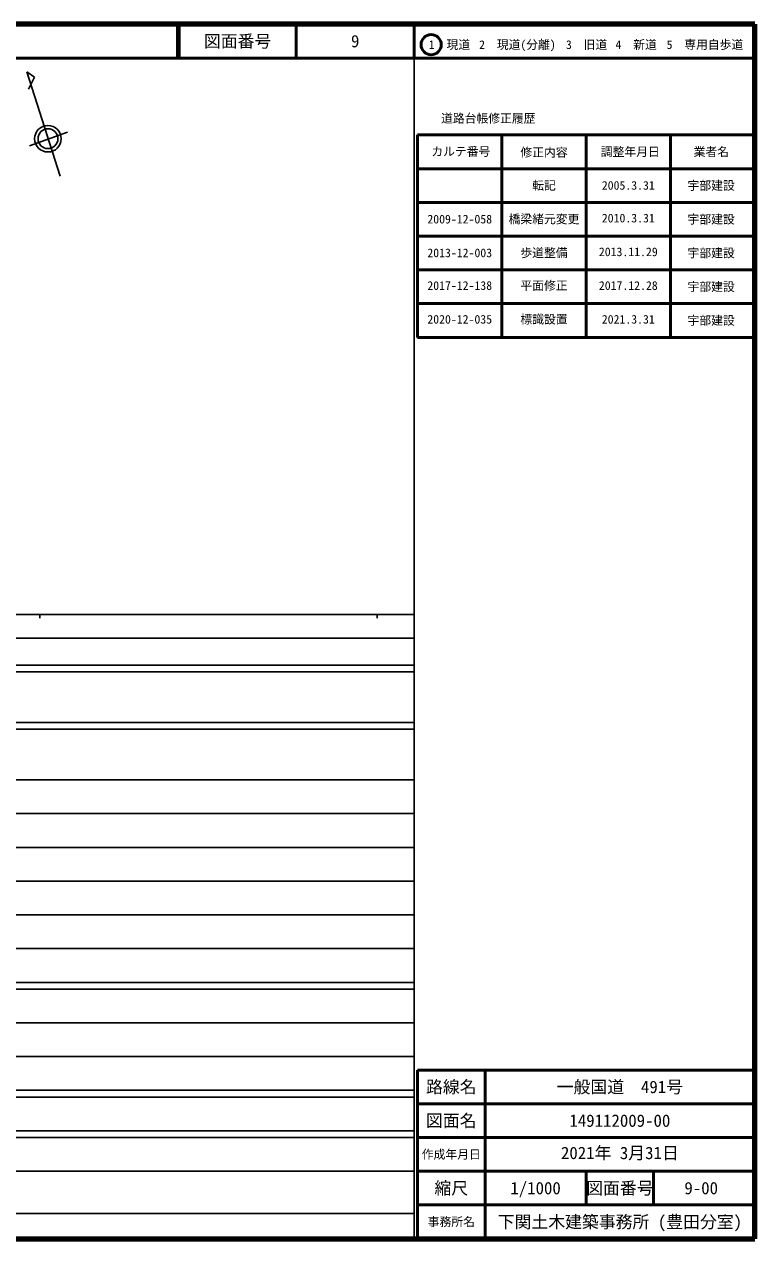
# Model space of a CAD drawing. Units: millimetres, scale not verified. Extents: x 40000 to 680000, y 20000 to 380000.
# Drawn here: x 463342 to 680000, y 20000 to 380000 of the extents above; entities that cross this region are included whole.
import ezdxf
from ezdxf.enums import TextEntityAlignment as Align

# ---------------------------------------------------------------- set-up
doc = ezdxf.new("R2010")
doc.units = ezdxf.units.MM
doc.header["$LTSCALE"] = 1000
for name, color, linetype, lineweight in [('M-BGD', 7, 'Continuous', 25), ('M-TTL', 2, 'Continuous', 140), ('M-TTL-BAND', 7, 'Continuous', 25), ('M-TTL-FRAM', 2, 'Continuous', 50), ('M-TTL-LINE', 7, 'Continuous', 50), ('M-TTL-TXT', 7, 'Continuous', 50)]:
    doc.layers.add(name, color=color, linetype=linetype, lineweight=lineweight)
doc.styles.add('ＭＳ ゴシック', font='')
doc.styles.get('ＭＳ ゴシック').set_extended_font_data('MS Gothic')

msp = doc.modelspace()

# ---------------------------------------------------------------- linework, layer by layer
at = {"layer": 'M-BGD'}
for p, q in [((464115, 365867), (466343, 364277)), ((474019, 334988), (464115, 365867)), ((466343, 364277), (464598, 360811)), ((464930, 343972), (476197, 348035))]:
    msp.add_line(p, q, dxfattribs=at)
for radius in [3940, 2947]:
    msp.add_circle((470361, 346087), radius, dxfattribs=at)
at = {"layer": 'M-TTL'}
for p, q in [((680000, 380000), (40000, 380000)), ((680000, 20000), (680000, 380000)), ((40000, 20000), (680000, 20000))]:
    msp.add_line(p, q, dxfattribs=at)
at = {"layer": 'M-TTL-BAND'}
for p, q in [((579000, 20000), (579000, 370000)), ((40000, 205000), (579000, 205000)), ((468000, 205000), (468000, 204000)), ((568000, 205000), (568000, 204000)), ((68000, 198000), (579000, 198000)), ((40000, 190000), (579000, 190000)), ((40000, 188000), (579000, 188000)), ((40000, 173000), (579000, 173000)), ((40000, 171000), (579000, 171000)), ((40000, 156000), (579000, 156000)), ((46000, 146000), (579000, 146000)), ((52000, 136000), (579000, 136000)), ((46000, 126000), (579000, 126000)), ((52000, 116000), (579000, 116000)), ((46000, 106000), (579000, 106000)), ((40000, 96000), (579000, 96000)), ((40000, 94000), (579000, 94000)), ((49000, 84000), (579000, 84000)), ((40000, 74000), (579000, 74000)), ((40000, 64000), (579000, 64000)), ((40000, 62000), (579000, 62000)), ((40000, 52000), (579000, 52000)), ((40000, 50000), (579000, 50000)), ((40000, 40000), (579000, 40000)), ((68000, 27500), (579000, 27500))]:
    msp.add_line(p, q, dxfattribs=at)
at = {"layer": 'M-TTL-FRAM'}
for p, q in [((580000, 347197), (580000, 287197)), ((580000, 347197), (680000, 347197)), ((580000, 287197), (680000, 287197)), ((680000, 70000), (580000, 70000)), ((580000, 70000), (580000, 20000))]:
    msp.add_line(p, q, dxfattribs=at)
at = {"layer": 'M-TTL-LINE'}
for p, q in [((508747, 380000), (508747, 370000)), ((509247, 380000), (509247, 370000)), ((543997, 380000), (543997, 370000)), ((579000, 380000), (579000, 370000)), ((40000, 370000), (680000, 370000)), ((605000, 347197), (605000, 287197)), ((630000, 347197), (630000, 287197)), ((655000, 347197), (655000, 287197)), ((580000, 337197), (680000, 337197)), ((580000, 327197), (680000, 327197)), ((580000, 317197), (680000, 317197)), ((580000, 307197), (680000, 307197)), ((580000, 297197), (680000, 297197)), ((600000, 70000), (600000, 20000)), ((680000, 60000), (580000, 60000)), ((680000, 50000), (580000, 50000)), ((680000, 40000), (580000, 40000)), ((630000, 40000), (630000, 30000)), ((650000, 40000), (650000, 30000)), ((680000, 30000), (580000, 30000))]:
    msp.add_line(p, q, dxfattribs=at)
at = {"layer": 'M-TTL-TXT'}
msp.add_circle((584031, 373958), 3000, dxfattribs=at)

# ---------------------------------------------------------------- texts
at = {"layer": 'M-TTL-TXT', "style": 'ＭＳ ゴシック'}
for s, height, p in [('図面番号', 3666, (526622, 375000)), ('9', 3666, (561497, 375000)), ('1\u3000現道', 2566, (589448, 373958)), ('2\u3000現道(分離)', 2566, (609619, 373958)), ('3\u3000旧道', 2566, (630121, 373958)), ('4\u3000新道', 2566, (644824, 373958)), ('5\u3000専用自歩道', 2566, (665228, 373958)), ('道路台帳修正履歴', 2566, (600968, 352113)), ('カルテ番号', 2566, (592839, 342277)), ('修正内容', 2566, (617509, 342023)), ('調整年月日', 2566, (643089, 342197)), ('業者名', 2566, (667134, 342197)), ('転記', 2566, (617500, 332245)), ('2005.3.31', 2566, (642500, 332245)), ('宇部建設', 2566, (667077, 332189)), ('2009-12-058', 2566, (592500, 322245)), ('橋梁緒元変更', 2566, (617500, 322245)), ('宇部建設', 2566, (667077, 322189)), ('2013-12-003', 2566, (592500, 312245)), ('歩道整備', 2566, (617500, 312245)), ('宇部建設', 2566, (667077, 312189)), ('宇部建設', 2566, (667077, 302189)), ('宇部建設', 2566, (667077, 292189)), ('路線名', 3666, (590000, 65000)), ('路線名', 3666, (590000, 65000)), ('一般国道\u3000491号', 3666, (640000, 65000)), ('図面名', 3666, (590000, 55000)), ('図面名', 3666, (590000, 55000)), ('149112009-00', 3666, (640000, 55000)), ('作成年月日', 2566, (590000, 45000)), ('作成年月日', 2566, (590000, 45000)), ('縮尺', 3666, (590000, 35000)), ('縮尺', 3666, (590000, 35000)), ('1/1000', 3666, (615000, 35000)), ('図面番号', 3666, (640000, 35000)), ('図面番号', 3666, (640000, 35000)), ('9-00', 3666, (664125, 35000)), ('事務所名', 2566, (590000, 25000)), ('事務所名', 2566, (590000, 25000)), ('下関土木建築事務所 (豊田分室)', 3666, (640000, 25000))]:
    msp.add_text(s, height=height, dxfattribs=at).set_placement(p, align=Align.MIDDLE_CENTER)
for s, height, p in [('2010.3.31', 2566, (642500, 320495)), ('2013.11.29', 2566, (642500, 310495)), ('2017-12-138', 2566, (592500, 300495)), ('平面修正', 2566, (617500, 300495)), ('2017.12.28', 2566, (642500, 300495)), ('2020-12-035', 2566, (592500, 290495)), ('標識設置', 2566, (617500, 290495)), ('2021.3.31', 2566, (642500, 290495)), ('2021年 3月31日', 3666, (640000, 42500))]:
    msp.add_text(s, height=height, dxfattribs=at).set_placement(p, align=Align.BOTTOM_CENTER)

doc.saveas('drawing.dxf')
